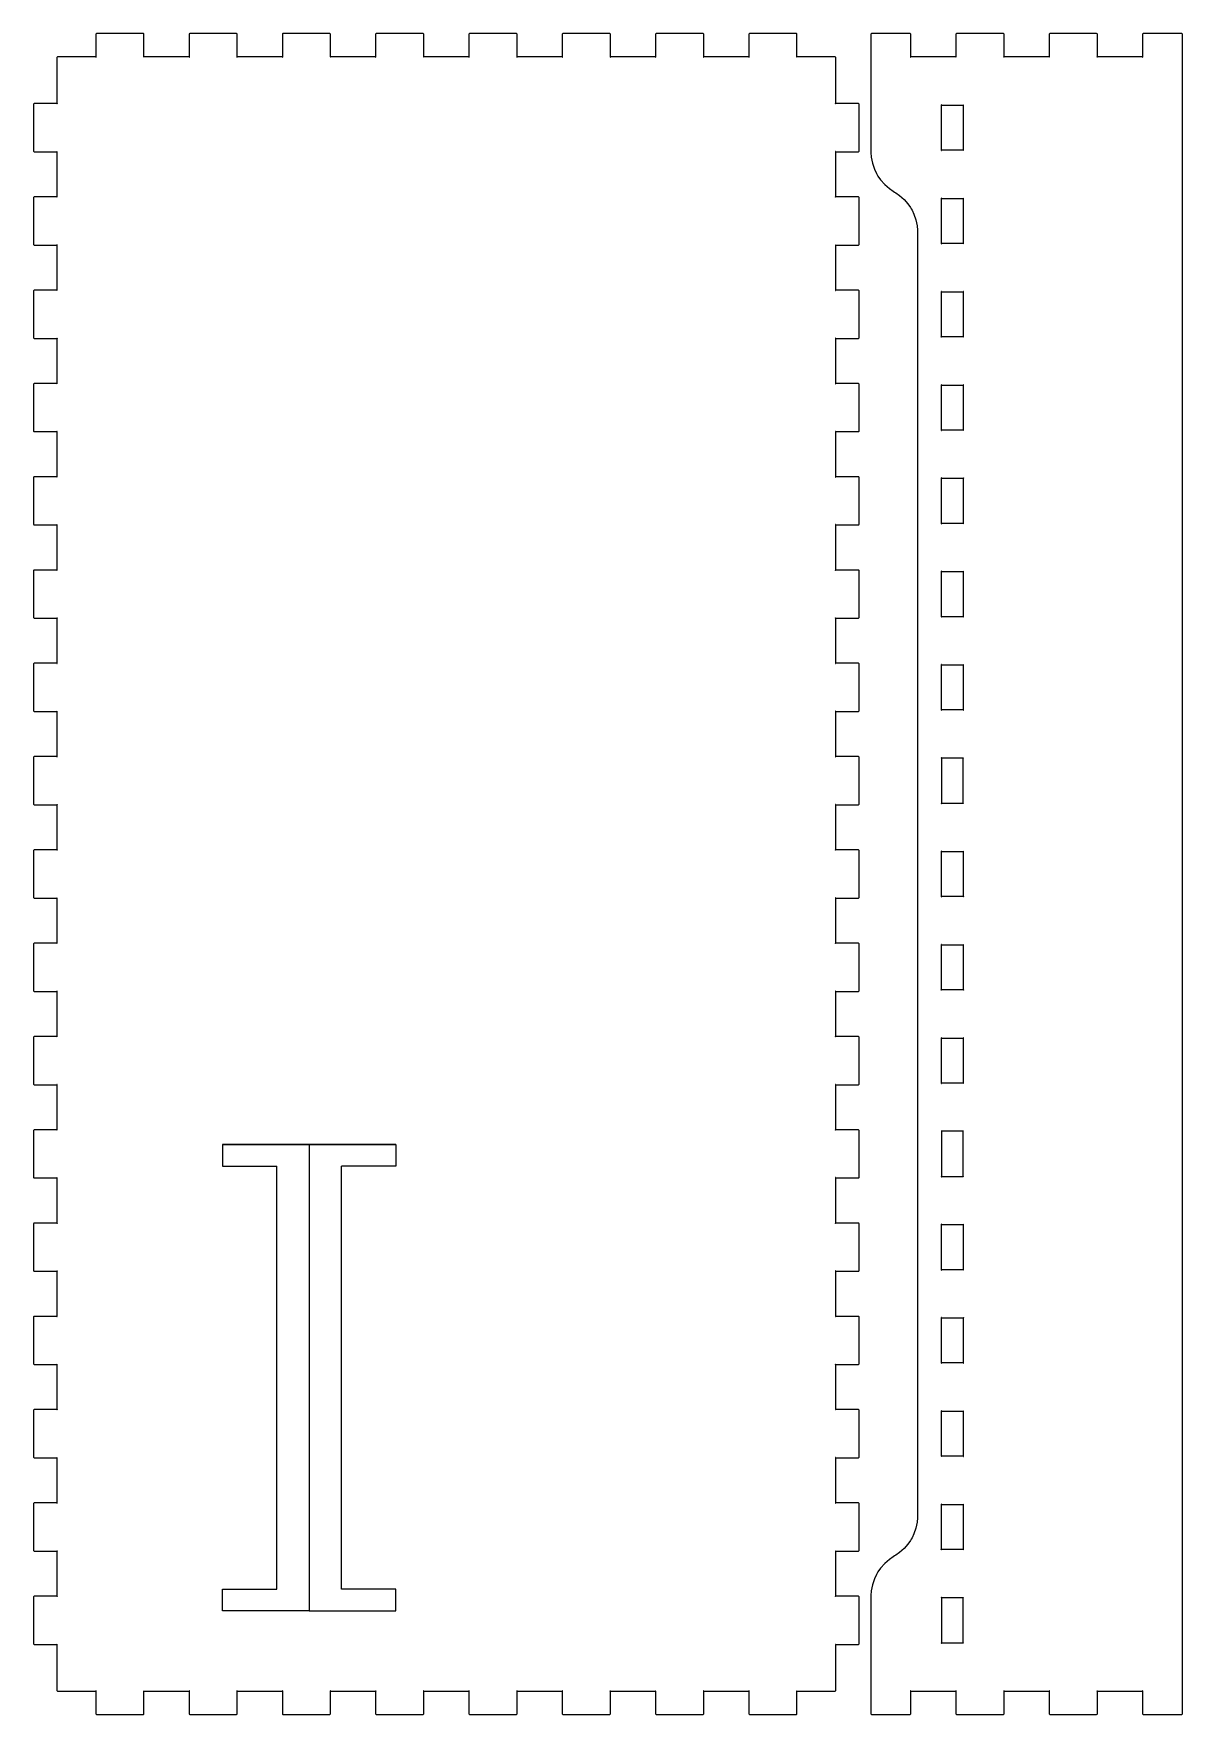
# Model space of a CAD drawing. Header units: millimetres. Extents: x 10 to 778, y 22 to 238.
# Drawn here: x 225.7 to 373.5, y 21.7 to 237.9 of the extents above; entities that cross this region are included whole.
import ezdxf

# ---------------------------------------------------------------- set-up
doc = ezdxf.new("R2010")
doc.units = ezdxf.units.MM
doc.layers.get('0').update_dxf_attribs({"linetype": 'CONTINUOUS'})

msp = doc.modelspace()

# ---------------------------------------------------------------- linework, layer by layer
for p, q in [((250, 95), (272.3, 95)), ((250, 95), (250, 92.2)), ((272.3, 95), (250, 95)), ((261.15, 95), (261.15, 35)), ((272.3, 95), (272.3, 92.2)), ((250, 92.2), (257, 92.2)), ((257, 37.8), (257, 92.2)), ((265.3, 37.8), (265.3, 92.2)), ((272.3, 92.2), (265.3, 92.2)), ((250, 35), (250, 37.8)), ((250, 37.8), (257, 37.8)), ((272.3, 37.8), (265.3, 37.8)), ((272.3, 35), (272.3, 37.8)), ((261.15, 35), (250, 35)), ((261.15, 35), (272.3, 35))]:
    msp.add_line(p, q)
for points in [[(228.7, 186.7), (228.7, 180.9), (225.8, 180.9), (225.78, 180.9), (225.73, 180.87), (225.7, 180.82), (225.7, 180.8), (225.7, 174.8), (225.7, 174.78), (225.73, 174.73), (225.78, 174.7), (225.8, 174.7), (228.7, 174.7), (228.7, 168.9), (225.8, 168.9), (225.78, 168.9), (225.73, 168.87), (225.7, 168.82), (225.7, 168.8), (225.7, 162.8), (225.7, 162.78), (225.73, 162.73), (225.78, 162.7), (225.8, 162.7), (228.7, 162.7), (228.7, 162.71), (228.71, 162.74), (228.74, 162.74), (228.74, 162.72), (228.71, 162.7), (228.7, 162.7), (228.7, 156.9), (225.8, 156.9), (225.78, 156.9), (225.73, 156.87), (225.7, 156.82), (225.7, 156.8), (225.7, 150.8), (225.7, 150.78), (225.73, 150.73), (225.78, 150.7), (225.8, 150.7), (228.7, 150.7), (228.7, 144.9), (225.8, 144.9), (225.78, 144.9), (225.73, 144.87), (225.7, 144.82), (225.7, 144.8), (225.7, 138.8), (225.7, 138.78), (225.73, 138.73), (225.78, 138.7), (225.8, 138.7), (228.7, 138.7), (228.7, 138.71), (228.71, 138.74), (228.74, 138.74), (228.74, 138.72), (228.71, 138.7), (228.7, 138.7), (228.7, 132.9), (228.71, 132.9), (228.74, 132.89), (228.74, 132.86), (228.71, 132.86), (228.7, 132.89), (228.7, 132.9), (225.8, 132.9), (225.78, 132.9), (225.73, 132.87), (225.7, 132.82), (225.7, 132.8), (225.7, 126.8), (225.7, 126.78), (225.73, 126.73), (225.78, 126.7), (225.8, 126.7), (228.7, 126.7), (228.7, 120.9), (225.8, 120.9), (225.78, 120.9), (225.73, 120.87), (225.7, 120.82), (225.7, 120.8), (225.7, 114.8), (225.7, 114.78), (225.73, 114.73), (225.78, 114.7), (225.8, 114.7), (228.7, 114.7), (228.7, 108.9), (225.8, 108.9), (225.78, 108.9), (225.73, 108.87), (225.7, 108.82), (225.7, 108.8), (225.7, 102.8), (225.7, 102.78), (225.73, 102.73), (225.78, 102.7), (225.8, 102.7), (228.7, 102.7), (228.7, 96.9), (228.7, 96.89), (228.71, 96.86), (228.74, 96.86), (228.74, 96.89), (228.71, 96.9), (228.7, 96.9), (225.8, 96.9), (225.78, 96.9), (225.73, 96.87), (225.7, 96.82), (225.7, 96.8), (225.7, 90.8), (225.7, 90.78), (225.73, 90.73), (225.78, 90.7), (225.8, 90.7), (228.7, 90.7), (228.7, 84.9), (228.71, 84.9), (228.74, 84.89), (228.74, 84.86), (228.71, 84.86), (228.7, 84.89), (228.7, 84.9), (225.8, 84.9), (225.78, 84.9), (225.73, 84.87), (225.7, 84.82), (225.7, 84.8), (225.7, 78.8), (225.7, 78.78), (225.73, 78.73), (225.78, 78.7), (225.8, 78.7), (228.7, 78.7), (228.7, 78.71), (228.71, 78.74), (228.74, 78.74), (228.74, 78.72), (228.71, 78.7), (228.7, 78.7), (228.7, 72.9), (228.71, 72.9), (228.74, 72.89), (228.74, 72.86), (228.71, 72.86), (228.7, 72.89), (228.7, 72.9), (225.8, 72.9), (225.78, 72.9), (225.73, 72.87), (225.7, 72.82), (225.7, 72.8), (225.7, 66.8), (225.7, 66.78), (225.73, 66.73), (225.78, 66.7), (225.8, 66.7), (228.7, 66.7), (228.7, 60.9), (228.71, 60.9), (228.74, 60.89), (228.74, 60.86), (228.71, 60.86), (228.7, 60.89), (228.7, 60.9), (225.8, 60.9), (225.78, 60.9), (225.73, 60.87), (225.7, 60.82), (225.7, 60.8), (225.7, 54.8), (225.7, 54.78), (225.73, 54.73), (225.78, 54.7), (225.8, 54.7), (228.7, 54.7), (228.71, 54.7), (228.74, 54.72), (228.74, 54.74), (228.71, 54.74), (228.7, 54.71), (228.7, 54.7), (228.7, 48.9), (228.7, 48.89), (228.71, 48.86), (228.74, 48.86), (228.74, 48.89), (228.71, 48.9), (228.7, 48.9), (225.8, 48.9), (225.78, 48.9), (225.73, 48.87), (225.7, 48.82), (225.7, 48.8), (225.7, 42.8), (225.7, 42.78), (225.73, 42.73), (225.78, 42.7), (225.8, 42.7), (228.7, 42.7), (228.7, 42.71), (228.71, 42.74), (228.74, 42.74), (228.74, 42.72), (228.71, 42.7), (228.7, 42.7), (228.7, 36.9), (228.71, 36.9), (228.74, 36.89), (228.74, 36.86), (228.71, 36.86), (228.7, 36.89), (228.7, 36.9), (225.8, 36.9), (225.78, 36.9), (225.73, 36.87), (225.7, 36.82), (225.7, 36.8), (225.7, 30.8), (225.7, 30.78), (225.73, 30.73), (225.78, 30.7), (225.8, 30.7), (228.7, 30.7), (228.7, 24.8), (228.7, 24.78), (228.73, 24.73), (228.78, 24.7), (228.8, 24.7), (233.7, 24.7), (233.7, 21.8), (233.7, 21.78), (233.73, 21.73), (233.78, 21.7), (233.8, 21.7), (239.8, 21.7), (239.82, 21.7), (239.87, 21.73), (239.9, 21.78), (239.9, 21.8), (239.9, 24.7), (239.9, 24.71), (239.89, 24.74), (239.86, 24.74), (239.86, 24.72), (239.89, 24.7), (239.9, 24.7), (245.7, 24.7), (245.7, 21.8), (245.7, 21.78), (245.73, 21.73), (245.78, 21.7), (245.8, 21.7), (251.8, 21.7), (251.82, 21.7), (251.87, 21.73), (251.9, 21.78), (251.9, 21.8), (251.9, 24.7), (251.9, 24.71), (251.89, 24.74), (251.86, 24.74), (251.86, 24.72), (251.89, 24.7), (251.9, 24.7), (257.7, 24.7), (257.7, 21.8), (257.7, 21.78), (257.73, 21.73), (257.78, 21.7), (257.8, 21.7), (263.8, 21.7), (263.82, 21.7), (263.87, 21.73), (263.9, 21.78), (263.9, 21.8), (263.9, 24.7), (263.9, 24.71), (263.88, 24.74), (263.86, 24.74), (263.86, 24.72), (263.89, 24.7), (263.9, 24.7), (269.7, 24.7), (269.7, 24.71), (269.71, 24.74), (269.74, 24.74), (269.74, 24.72), (269.71, 24.7), (269.7, 24.7), (269.7, 21.8), (269.7, 21.78), (269.73, 21.73), (269.78, 21.7), (269.8, 21.7), (275.8, 21.7), (275.82, 21.7), (275.87, 21.73), (275.9, 21.78), (275.9, 21.8), (275.9, 24.7), (281.7, 24.7), (281.71, 24.7), (281.74, 24.72), (281.74, 24.74), (281.71, 24.74), (281.7, 24.71), (281.7, 24.7), (281.7, 21.8), (281.7, 21.78), (281.73, 21.73), (281.78, 21.7), (281.8, 21.7), (287.8, 21.7), (287.82, 21.7), (287.87, 21.73), (287.9, 21.78), (287.9, 21.8), (287.9, 24.7), (293.7, 24.7), (293.71, 24.7), (293.74, 24.72), (293.74, 24.74), (293.71, 24.74), (293.7, 24.71), (293.7, 24.7), (293.7, 21.8), (293.7, 21.78), (293.73, 21.73), (293.78, 21.7), (293.8, 21.7), (299.8, 21.7), (299.82, 21.7), (299.87, 21.73), (299.9, 21.78), (299.9, 21.8), (299.9, 24.7), (299.89, 24.7), (299.86, 24.72), (299.86, 24.74), (299.88, 24.74), (299.9, 24.71), (299.9, 24.7), (305.7, 24.7), (305.7, 24.71), (305.71, 24.74), (305.74, 24.74), (305.74, 24.72), (305.71, 24.7), (305.7, 24.7), (305.7, 21.8), (305.7, 21.78), (305.73, 21.73), (305.78, 21.7), (305.8, 21.7), (311.8, 21.7), (311.82, 21.7), (311.87, 21.73), (311.9, 21.78), (311.9, 21.8), (311.9, 24.7), (311.9, 24.71), (311.88, 24.74), (311.86, 24.74), (311.86, 24.72), (311.89, 24.7), (311.9, 24.7), (317.7, 24.7), (317.71, 24.7), (317.74, 24.72), (317.74, 24.74), (317.71, 24.74), (317.7, 24.71), (317.7, 24.7), (317.7, 21.8), (317.7, 21.78), (317.73, 21.73), (317.78, 21.7), (317.8, 21.7), (323.8, 21.7), (323.82, 21.7), (323.87, 21.73), (323.9, 21.78), (323.9, 21.8), (323.9, 24.7), (323.89, 24.7), (323.86, 24.72), (323.86, 24.74), (323.88, 24.74), (323.9, 24.71), (323.9, 24.7), (328.8, 24.7), (328.82, 24.7), (328.87, 24.73), (328.9, 24.78), (328.9, 24.8), (328.9, 30.7), (328.89, 30.7), (328.86, 30.72), (328.86, 30.74), (328.88, 30.74), (328.9, 30.71), (328.9, 30.7), (331.8, 30.7), (331.82, 30.7), (331.87, 30.73), (331.9, 30.78), (331.9, 30.8), (331.9, 36.8), (331.9, 36.82), (331.87, 36.87), (331.82, 36.9), (331.8, 36.9), (328.9, 36.9), (328.9, 36.89), (328.88, 36.86), (328.86, 36.86), (328.86, 36.89), (328.89, 36.9), (328.9, 36.9), (328.9, 42.7), (328.89, 42.7), (328.86, 42.72), (328.86, 42.74), (328.88, 42.74), (328.9, 42.71), (328.9, 42.7), (331.8, 42.7), (331.82, 42.7), (331.87, 42.73), (331.9, 42.78), (331.9, 42.8), (331.9, 48.8), (331.9, 48.82), (331.87, 48.87), (331.82, 48.9), (331.8, 48.9), (328.9, 48.9), (328.89, 48.9), (328.86, 48.89), (328.86, 48.86), (328.88, 48.86), (328.9, 48.89), (328.9, 48.9), (328.9, 54.7), (331.8, 54.7), (331.82, 54.7), (331.87, 54.73), (331.9, 54.78), (331.9, 54.8), (331.9, 60.8), (331.9, 60.82), (331.87, 60.87), (331.82, 60.9), (331.8, 60.9), (328.9, 60.9), (328.9, 60.89), (328.88, 60.86), (328.86, 60.86), (328.86, 60.89), (328.89, 60.9), (328.9, 60.9), (328.9, 66.7), (328.89, 66.7), (328.86, 66.71), (328.86, 66.74), (328.88, 66.74), (328.9, 66.71), (328.9, 66.7), (331.8, 66.7), (331.82, 66.7), (331.87, 66.73), (331.9, 66.78), (331.9, 66.8), (331.9, 72.8), (331.9, 72.82), (331.87, 72.87), (331.82, 72.9), (331.8, 72.9), (328.9, 72.9), (328.9, 78.7), (328.9, 78.71), (328.88, 78.74), (328.86, 78.74), (328.86, 78.72), (328.89, 78.7), (328.9, 78.7), (331.8, 78.7), (331.82, 78.7), (331.87, 78.73), (331.9, 78.78), (331.9, 78.8), (331.9, 84.8), (331.9, 84.82), (331.87, 84.87), (331.82, 84.9), (331.8, 84.9), (328.9, 84.9), (328.9, 84.89), (328.88, 84.86), (328.86, 84.86), (328.86, 84.89), (328.89, 84.9), (328.9, 84.9), (328.9, 90.7), (328.9, 90.71), (328.88, 90.74), (328.86, 90.74), (328.86, 90.72), (328.89, 90.7), (328.9, 90.7), (331.8, 90.7), (331.82, 90.7), (331.87, 90.73), (331.9, 90.78), (331.9, 90.8), (331.9, 96.8), (331.9, 96.82), (331.87, 96.87), (331.82, 96.9), (331.8, 96.9), (328.9, 96.9), (328.9, 96.89), (328.88, 96.86), (328.86, 96.86), (328.86, 96.89), (328.89, 96.9), (328.9, 96.9), (328.9, 102.7), (328.9, 102.71), (328.88, 102.74), (328.86, 102.74), (328.86, 102.72), (328.89, 102.7), (328.9, 102.7), (331.8, 102.7), (331.82, 102.7), (331.87, 102.73), (331.9, 102.78), (331.9, 102.8), (331.9, 108.8), (331.9, 108.82), (331.87, 108.87), (331.82, 108.9), (331.8, 108.9), (328.9, 108.9), (328.9, 108.89), (328.88, 108.86), (328.86, 108.86), (328.86, 108.89), (328.89, 108.9), (328.9, 108.9), (328.9, 114.7), (328.9, 114.71), (328.88, 114.74), (328.86, 114.74), (328.86, 114.72), (328.89, 114.7), (328.9, 114.7), (331.8, 114.7), (331.82, 114.7), (331.87, 114.73), (331.9, 114.78), (331.9, 114.8), (331.9, 120.8), (331.9, 120.82), (331.87, 120.87), (331.82, 120.9), (331.8, 120.9), (328.9, 120.9), (328.9, 120.89), (328.88, 120.86), (328.86, 120.86), (328.86, 120.89), (328.89, 120.9), (328.9, 120.9), (328.9, 126.7), (331.8, 126.7), (331.82, 126.7), (331.87, 126.73), (331.9, 126.78), (331.9, 126.8), (331.9, 132.8), (331.9, 132.82), (331.87, 132.87), (331.82, 132.9), (331.8, 132.9), (328.9, 132.9), (328.9, 132.89), (328.88, 132.86), (328.86, 132.86), (328.86, 132.89), (328.89, 132.9), (328.9, 132.9), (328.9, 138.7), (331.8, 138.7), (331.82, 138.7), (331.87, 138.73), (331.9, 138.78), (331.9, 138.8), (331.9, 144.8), (331.9, 144.82), (331.87, 144.87), (331.82, 144.9), (331.8, 144.9), (328.9, 144.9), (328.89, 144.9), (328.86, 144.88), (328.86, 144.86), (328.88, 144.86), (328.9, 144.89), (328.9, 144.9), (328.9, 150.7), (331.8, 150.7), (331.82, 150.7), (331.87, 150.73), (331.9, 150.78), (331.9, 150.8), (331.9, 156.8), (331.9, 156.82), (331.87, 156.87), (331.82, 156.9), (331.8, 156.9), (328.9, 156.9), (328.89, 156.9), (328.86, 156.89), (328.86, 156.86), (328.88, 156.86), (328.9, 156.89), (328.9, 156.9), (328.9, 162.7), (328.89, 162.7), (328.86, 162.72), (328.86, 162.74), (328.88, 162.74), (328.9, 162.71), (328.9, 162.7), (331.8, 162.7), (331.82, 162.7), (331.87, 162.73), (331.9, 162.78), (331.9, 162.8), (331.9, 168.8), (331.9, 168.82), (331.87, 168.87), (331.82, 168.9), (331.8, 168.9), (328.9, 168.9), (328.9, 168.89), (328.88, 168.86), (328.86, 168.86), (328.86, 168.89), (328.89, 168.9), (328.9, 168.9), (328.9, 174.7), (331.8, 174.7), (331.82, 174.7), (331.87, 174.73), (331.9, 174.78), (331.9, 174.8), (331.9, 180.8), (331.9, 180.82), (331.87, 180.87), (331.82, 180.9), (331.8, 180.9), (328.9, 180.9), (328.9, 186.7), (331.8, 186.7), (331.82, 186.7), (331.87, 186.73), (331.9, 186.78), (331.9, 186.8), (331.9, 192.8), (331.9, 192.82), (331.87, 192.87), (331.82, 192.9), (331.8, 192.9), (328.9, 192.9), (328.89, 192.9), (328.86, 192.89), (328.86, 192.86), (328.88, 192.86), (328.9, 192.89), (328.9, 192.9), (328.9, 198.7), (331.8, 198.7), (331.82, 198.7), (331.87, 198.73), (331.9, 198.78), (331.9, 198.8), (331.9, 204.8), (331.9, 204.82), (331.87, 204.87), (331.82, 204.9), (331.8, 204.9), (328.9, 204.9), (328.9, 210.7), (328.89, 210.7), (328.86, 210.72), (328.86, 210.74), (328.88, 210.74), (328.9, 210.71), (328.9, 210.7), (331.8, 210.7), (331.82, 210.7), (331.87, 210.73), (331.9, 210.78), (331.9, 210.8), (331.9, 216.8), (331.9, 216.82), (331.87, 216.87), (331.82, 216.9), (331.8, 216.9), (328.9, 216.9), (328.9, 216.89), (328.88, 216.86), (328.86, 216.86), (328.86, 216.89), (328.89, 216.9), (328.9, 216.9), (328.9, 222.7), (328.9, 222.71), (328.88, 222.74), (328.86, 222.74), (328.86, 222.72), (328.89, 222.7), (328.9, 222.7), (331.8, 222.7), (331.82, 222.7), (331.87, 222.73), (331.9, 222.78), (331.9, 222.8), (331.9, 228.8), (331.9, 228.82), (331.87, 228.87), (331.82, 228.9), (331.8, 228.9), (328.9, 228.9), (328.9, 228.89), (328.88, 228.86), (328.86, 228.86), (328.86, 228.89), (328.89, 228.9), (328.9, 228.9), (328.9, 234.8), (328.9, 234.82), (328.87, 234.87), (328.82, 234.9), (328.8, 234.9), (323.9, 234.9), (323.9, 234.89), (323.88, 234.86), (323.86, 234.86), (323.86, 234.89), (323.89, 234.9), (323.9, 234.9), (323.9, 237.8), (323.9, 237.82), (323.87, 237.87), (323.82, 237.9), (323.8, 237.9), (317.8, 237.9), (317.78, 237.9), (317.73, 237.87), (317.7, 237.82), (317.7, 237.8), (317.7, 234.9), (317.7, 234.89), (317.71, 234.86), (317.74, 234.86), (317.74, 234.89), (317.71, 234.9), (317.7, 234.9), (311.9, 234.9), (311.89, 234.9), (311.86, 234.89), (311.86, 234.86), (311.88, 234.86), (311.9, 234.89), (311.9, 234.9), (311.9, 237.8), (311.9, 237.82), (311.87, 237.87), (311.82, 237.9), (311.8, 237.9), (305.8, 237.9), (305.78, 237.9), (305.73, 237.87), (305.7, 237.82), (305.7, 237.8), (305.7, 234.9), (305.7, 234.89), (305.71, 234.86), (305.74, 234.86), (305.74, 234.89), (305.71, 234.9), (305.7, 234.9), (299.9, 234.9), (299.89, 234.9), (299.86, 234.89), (299.86, 234.86), (299.88, 234.86), (299.9, 234.89), (299.9, 234.9), (299.9, 237.8), (299.9, 237.82), (299.87, 237.87), (299.82, 237.9), (299.8, 237.9), (293.8, 237.9), (293.78, 237.9), (293.73, 237.87), (293.7, 237.82), (293.7, 237.8), (293.7, 234.9), (293.7, 234.89), (293.71, 234.86), (293.74, 234.86), (293.74, 234.89), (293.71, 234.9), (293.7, 234.9), (287.9, 234.9), (287.9, 237.8), (287.9, 237.82), (287.87, 237.87), (287.82, 237.9), (287.8, 237.9), (281.8, 237.9), (281.78, 237.9), (281.73, 237.87), (281.7, 237.82), (281.7, 237.8), (281.7, 234.9), (275.9, 234.9), (275.9, 234.89), (275.88, 234.86), (275.86, 234.86), (275.86, 234.89), (275.89, 234.9), (275.9, 234.9), (275.9, 237.8), (275.9, 237.82), (275.87, 237.87), (275.82, 237.9), (275.8, 237.9), (269.8, 237.9), (269.78, 237.9), (269.73, 237.87), (269.7, 237.82), (269.7, 237.8), (269.7, 234.9), (263.9, 234.9), (263.9, 234.89), (263.88, 234.86), (263.86, 234.86), (263.86, 234.89), (263.89, 234.9), (263.9, 234.9), (263.9, 237.8), (263.9, 237.82), (263.87, 237.87), (263.82, 237.9), (263.8, 237.9), (257.8, 237.9), (257.78, 237.9), (257.73, 237.87), (257.7, 237.82), (257.7, 237.8), (257.7, 234.9), (251.9, 234.9), (251.89, 234.9), (251.86, 234.89), (251.86, 234.86), (251.89, 234.86), (251.9, 234.89), (251.9, 234.9), (251.9, 237.8), (251.9, 237.82), (251.87, 237.87), (251.82, 237.9), (251.8, 237.9), (245.8, 237.9), (245.78, 237.9), (245.73, 237.87), (245.7, 237.82), (245.7, 237.8), (245.7, 234.9), (239.9, 234.9), (239.9, 234.89), (239.89, 234.86), (239.86, 234.86), (239.86, 234.89), (239.89, 234.9), (239.9, 234.9), (239.9, 237.8), (239.9, 237.82), (239.87, 237.87), (239.82, 237.9), (239.8, 237.9), (233.8, 237.9), (233.78, 237.9), (233.73, 237.87), (233.7, 237.82), (233.7, 237.8), (233.7, 234.9), (233.7, 234.89), (233.71, 234.86), (233.74, 234.86), (233.74, 234.89), (233.71, 234.9), (233.7, 234.9), (228.8, 234.9), (228.78, 234.9), (228.73, 234.87), (228.7, 234.82), (228.7, 234.8), (228.7, 228.9), (228.71, 228.9), (228.74, 228.89), (228.74, 228.86), (228.71, 228.86), (228.7, 228.89), (228.7, 228.9), (225.8, 228.9), (225.78, 228.9), (225.73, 228.87), (225.7, 228.82), (225.7, 228.8), (225.7, 222.8), (225.7, 222.78), (225.73, 222.73), (225.78, 222.7), (225.8, 222.7), (228.7, 222.7), (228.71, 222.7), (228.74, 222.72), (228.74, 222.74), (228.71, 222.74), (228.7, 222.71), (228.7, 222.7), (228.7, 216.9), (225.8, 216.9), (225.78, 216.9), (225.73, 216.87), (225.7, 216.82), (225.7, 216.8), (225.7, 210.8), (225.7, 210.78), (225.73, 210.73), (225.78, 210.7), (225.8, 210.7), (228.7, 210.7), (228.7, 204.9), (228.7, 204.89), (228.71, 204.86), (228.74, 204.86), (228.74, 204.89), (228.71, 204.9), (228.7, 204.9), (225.8, 204.9), (225.78, 204.9), (225.73, 204.87), (225.7, 204.82), (225.7, 204.8), (225.7, 198.8), (225.7, 198.78), (225.73, 198.73), (225.78, 198.7), (225.8, 198.7), (228.7, 198.7), (228.7, 198.71), (228.71, 198.74), (228.74, 198.74), (228.74, 198.71), (228.71, 198.7), (228.7, 198.7), (228.7, 192.9), (225.8, 192.9), (225.78, 192.9), (225.73, 192.87), (225.7, 192.82), (225.7, 192.8), (225.7, 186.8), (225.7, 186.78), (225.73, 186.73), (225.78, 186.7), (225.8, 186.7)], [(344.34, 24.7), (344.34, 21.8), (344.34, 21.78), (344.37, 21.73), (344.42, 21.7), (344.44, 21.7), (350.44, 21.7), (350.46, 21.7), (350.51, 21.73), (350.54, 21.78), (350.54, 21.8), (350.54, 24.7), (356.34, 24.7), (356.35, 24.7), (356.38, 24.72), (356.38, 24.74), (356.36, 24.74), (356.34, 24.71), (356.34, 24.7), (356.34, 21.8), (356.34, 21.78), (356.37, 21.73), (356.42, 21.7), (356.44, 21.7), (362.44, 21.7), (362.45, 21.7), (362.51, 21.73), (362.54, 21.78), (362.54, 21.8), (362.54, 24.7), (362.53, 24.7), (362.5, 24.72), (362.5, 24.74), (362.52, 24.74), (362.54, 24.71), (362.54, 24.7), (368.34, 24.7), (368.34, 21.8), (368.34, 21.78), (368.37, 21.73), (368.42, 21.7), (368.44, 21.7), (373.38, 21.7), (373.39, 21.7), (373.45, 21.73), (373.48, 21.78), (373.48, 21.8), (373.48, 24.8), (373.48, 234.8), (373.48, 237.8), (373.48, 237.82), (373.45, 237.87), (373.39, 237.9), (373.38, 237.9), (368.44, 237.9), (368.42, 237.9), (368.37, 237.87), (368.34, 237.82), (368.34, 237.8), (368.34, 234.9), (362.54, 234.9), (362.54, 234.89), (362.52, 234.86), (362.5, 234.86), (362.5, 234.89), (362.53, 234.9), (362.54, 234.9), (362.54, 237.8), (362.54, 237.82), (362.51, 237.87), (362.45, 237.9), (362.44, 237.9), (356.44, 237.9), (356.42, 237.9), (356.37, 237.87), (356.34, 237.82), (356.34, 237.8), (356.34, 234.9), (356.35, 234.9), (356.38, 234.89), (356.38, 234.86), (356.36, 234.86), (356.34, 234.89), (356.34, 234.9), (350.54, 234.9), (350.54, 234.89), (350.53, 234.86), (350.5, 234.86), (350.5, 234.89), (350.53, 234.9), (350.54, 234.9), (350.54, 237.8), (350.54, 237.82), (350.51, 237.87), (350.46, 237.9), (350.44, 237.9), (344.44, 237.9), (344.42, 237.9), (344.37, 237.87), (344.34, 237.82), (344.34, 237.8), (344.34, 234.9), (344.35, 234.9), (344.38, 234.89), (344.38, 234.86), (344.35, 234.86), (344.34, 234.89), (344.34, 234.9), (338.54, 234.9), (338.54, 237.8), (338.54, 237.82), (338.51, 237.87), (338.46, 237.9), (338.44, 237.9), (333.5, 237.9), (333.48, 237.9), (333.43, 237.87), (333.4, 237.82), (333.4, 237.8), (333.4, 234.8), (333.4, 222.8), (333.4, 222.6), (333.45, 222), (333.61, 221.22), (333.86, 220.47), (334.12, 219.92), (334.22, 219.75), (334.32, 219.58), (334.66, 219.09), (335.19, 218.49), (335.79, 217.96), (336.28, 217.62), (336.45, 217.52), (336.62, 217.42), (337.09, 217.09), (337.67, 216.58), (338.18, 216), (338.51, 215.53), (338.61, 215.36), (338.7, 215.19), (338.95, 214.66), (339.2, 213.94), (339.35, 213.18), (339.4, 212.6), (339.4, 212.41), (339.4, 47.19), (339.4, 47), (339.35, 46.42), (339.2, 45.67), (338.95, 44.94), (338.7, 44.41), (338.61, 44.24), (338.51, 44.08), (338.18, 43.6), (337.67, 43.02), (337.09, 42.51), (336.62, 42.18), (336.45, 42.08), (336.28, 41.98), (335.79, 41.64), (335.19, 41.11), (334.66, 40.52), (334.32, 40.02), (334.22, 39.85), (334.12, 39.68), (333.86, 39.13), (333.61, 38.38), (333.45, 37.6), (333.4, 37), (333.4, 36.8), (333.4, 24.8), (333.4, 21.8), (333.4, 21.78), (333.43, 21.73), (333.48, 21.7), (333.5, 21.7), (338.44, 21.7), (338.46, 21.7), (338.51, 21.73), (338.54, 21.78), (338.54, 21.8), (338.54, 24.7)], [(245.71, 234.9), (245.7, 234.9), (245.7, 234.89), (245.71, 234.86), (245.74, 234.86), (245.74, 234.89)], [(257.71, 234.9), (257.7, 234.9), (257.7, 234.89), (257.71, 234.86), (257.74, 234.86), (257.74, 234.89)], [(269.71, 234.9), (269.7, 234.9), (269.7, 234.89), (269.71, 234.86), (269.74, 234.86), (269.74, 234.89)], [(281.74, 234.86), (281.74, 234.89), (281.71, 234.9), (281.7, 234.9), (281.7, 234.89), (281.71, 234.86)], [(287.89, 234.9), (287.86, 234.89), (287.86, 234.86), (287.88, 234.86), (287.9, 234.89), (287.9, 234.9)], [(338.5, 234.89), (338.5, 234.86), (338.52, 234.86), (338.54, 234.89), (338.54, 234.9), (338.53, 234.9)], [(368.34, 234.89), (368.35, 234.86), (368.38, 234.86), (368.38, 234.89), (368.35, 234.9), (368.34, 234.9)], [(342.5, 228.7), (342.5, 228.71), (342.49, 228.74), (342.46, 228.74), (342.46, 228.71), (342.49, 228.7)], [(342.5, 225.8), (342.5, 228.7), (345.3, 228.7), (345.31, 228.7), (345.34, 228.71), (345.34, 228.74), (345.31, 228.74), (345.3, 228.71), (345.3, 228.7), (345.3, 222.9), (345.3, 222.89), (345.31, 222.86), (345.34, 222.86), (345.34, 222.89), (345.31, 222.9), (345.3, 222.9), (342.5, 222.9)], [(342.46, 222.86), (342.49, 222.86), (342.5, 222.89), (342.5, 222.9), (342.49, 222.9), (342.46, 222.89)], [(228.7, 216.89), (228.71, 216.86), (228.74, 216.86), (228.74, 216.89), (228.71, 216.9), (228.7, 216.9)], [(342.5, 216.71), (342.49, 216.74), (342.46, 216.74), (342.46, 216.72), (342.49, 216.7), (342.5, 216.7)], [(342.49, 210.86), (342.5, 210.89), (342.5, 210.9), (342.5, 213.8), (342.5, 216.7), (345.3, 216.7), (345.3, 210.9), (345.3, 210.89), (345.31, 210.86), (345.34, 210.86), (345.34, 210.89), (345.31, 210.9), (345.3, 210.9), (342.5, 210.9), (342.49, 210.9), (342.46, 210.89), (342.46, 210.86)], [(345.34, 216.72), (345.34, 216.74), (345.31, 216.74), (345.3, 216.71), (345.3, 216.7), (345.31, 216.7)], [(228.74, 210.74), (228.71, 210.74), (228.7, 210.71), (228.7, 210.7), (228.71, 210.7), (228.74, 210.72)], [(328.9, 204.9), (328.89, 204.9), (328.86, 204.89), (328.86, 204.86), (328.88, 204.86), (328.9, 204.89)], [(342.5, 204.71), (342.49, 204.74), (342.46, 204.74), (342.46, 204.72), (342.49, 204.7), (342.5, 204.7), (345.3, 204.7), (345.31, 204.7), (345.34, 204.72), (345.34, 204.74), (345.31, 204.74), (345.3, 204.71), (345.3, 204.7), (345.3, 198.9), (342.5, 198.9), (342.5, 198.89), (342.49, 198.86), (342.46, 198.86), (342.46, 198.89), (342.49, 198.9), (342.5, 198.9), (342.5, 201.8), (342.5, 204.7)], [(328.88, 198.74), (328.86, 198.74), (328.86, 198.71), (328.89, 198.7), (328.9, 198.7), (328.9, 198.71)], [(345.31, 198.9), (345.3, 198.9), (345.3, 198.89), (345.31, 198.86), (345.34, 198.86), (345.34, 198.89)], [(228.71, 192.86), (228.74, 192.86), (228.74, 192.89), (228.71, 192.9), (228.7, 192.9), (228.7, 192.89)], [(342.46, 192.74), (342.46, 192.71), (342.49, 192.7), (342.5, 192.7), (342.5, 192.71), (342.49, 192.74)], [(345.3, 186.9), (342.5, 186.9), (342.5, 189.8), (342.5, 192.7), (345.3, 192.7)], [(345.3, 192.71), (345.3, 192.7), (345.31, 192.7), (345.34, 192.71), (345.34, 192.74), (345.31, 192.74)], [(228.7, 186.71), (228.7, 186.7), (228.71, 186.7), (228.74, 186.72), (228.74, 186.74), (228.71, 186.74)], [(328.88, 186.74), (328.86, 186.74), (328.86, 186.72), (328.89, 186.7), (328.9, 186.7), (328.9, 186.71)], [(342.46, 186.86), (342.49, 186.86), (342.5, 186.89), (342.5, 186.9), (342.49, 186.9), (342.46, 186.89)], [(345.34, 186.89), (345.31, 186.9), (345.3, 186.9), (345.3, 186.89), (345.31, 186.86), (345.34, 186.86)], [(228.7, 180.89), (228.71, 180.86), (228.74, 180.86), (228.74, 180.88), (228.71, 180.9), (228.7, 180.9)], [(328.86, 180.88), (328.86, 180.86), (328.88, 180.86), (328.9, 180.89), (328.9, 180.9), (328.89, 180.9)], [(342.5, 180.7), (342.5, 180.71), (342.49, 180.74), (342.46, 180.74), (342.46, 180.72), (342.49, 180.7)], [(342.5, 177.8), (342.5, 180.7), (345.3, 180.7), (345.3, 180.71), (345.31, 180.74), (345.34, 180.74), (345.34, 180.72), (345.31, 180.7), (345.3, 180.7), (345.3, 174.9), (345.3, 174.89), (345.31, 174.86), (345.34, 174.86), (345.34, 174.89), (345.31, 174.9), (345.3, 174.9), (342.5, 174.9)], [(228.71, 174.74), (228.7, 174.71), (228.7, 174.7), (228.71, 174.7), (228.74, 174.72), (228.74, 174.74)], [(328.86, 174.74), (328.86, 174.72), (328.89, 174.7), (328.9, 174.7), (328.9, 174.71), (328.88, 174.74)], [(342.49, 174.86), (342.5, 174.89), (342.5, 174.9), (342.49, 174.9), (342.46, 174.89), (342.46, 174.86)], [(228.7, 168.9), (228.7, 168.89), (228.71, 168.86), (228.74, 168.86), (228.74, 168.89), (228.71, 168.9)], [(345.3, 168.7), (345.3, 162.9), (342.5, 162.9), (342.5, 162.89), (342.49, 162.86), (342.46, 162.86), (342.46, 162.89), (342.49, 162.9), (342.5, 162.9), (342.5, 165.8), (342.5, 168.7), (342.5, 168.71), (342.49, 168.74), (342.46, 168.74), (342.46, 168.72), (342.49, 168.7), (342.5, 168.7)], [(345.31, 168.7), (345.34, 168.72), (345.34, 168.74), (345.31, 168.74), (345.3, 168.71), (345.3, 168.7)], [(345.31, 162.9), (345.3, 162.9), (345.3, 162.89), (345.31, 162.86), (345.34, 162.86), (345.34, 162.89)], [(228.74, 156.86), (228.74, 156.89), (228.71, 156.9), (228.7, 156.9), (228.7, 156.89), (228.71, 156.86)], [(342.5, 150.9), (342.5, 153.8), (342.5, 156.7), (342.5, 156.71), (342.49, 156.74), (342.46, 156.74), (342.46, 156.71), (342.49, 156.7), (342.5, 156.7), (345.3, 156.7), (345.3, 150.9), (342.5, 150.9), (342.49, 150.9), (342.46, 150.89), (342.46, 150.86), (342.49, 150.86), (342.5, 150.89)], [(345.34, 156.74), (345.31, 156.74), (345.3, 156.71), (345.3, 156.7), (345.31, 156.7), (345.34, 156.71)], [(228.7, 150.7), (228.71, 150.7), (228.74, 150.72), (228.74, 150.74), (228.71, 150.74), (228.7, 150.71)], [(328.89, 150.7), (328.9, 150.7), (328.9, 150.71), (328.88, 150.74), (328.86, 150.74), (328.86, 150.72)], [(345.31, 150.9), (345.3, 150.9), (345.3, 150.89), (345.31, 150.86), (345.34, 150.86), (345.34, 150.89)], [(228.71, 144.86), (228.74, 144.86), (228.74, 144.88), (228.71, 144.9), (228.7, 144.9), (228.7, 144.89)], [(345.3, 144.71), (345.3, 144.7), (342.5, 144.7), (342.5, 144.71), (342.49, 144.74), (342.46, 144.74), (342.46, 144.72), (342.49, 144.7), (342.5, 144.7), (342.5, 141.8), (342.5, 138.9), (345.3, 138.9), (345.3, 138.89), (345.31, 138.86), (345.34, 138.86), (345.34, 138.88), (345.31, 138.9), (345.3, 138.9), (345.3, 144.7), (345.31, 144.7), (345.34, 144.72), (345.34, 144.74), (345.31, 144.74)], [(328.9, 138.71), (328.88, 138.74), (328.86, 138.74), (328.86, 138.72), (328.89, 138.7), (328.9, 138.7)], [(342.46, 138.88), (342.46, 138.86), (342.49, 138.86), (342.5, 138.89), (342.5, 138.9), (342.49, 138.9)], [(342.46, 132.72), (342.49, 132.7), (342.5, 132.7), (342.5, 132.71), (342.49, 132.74), (342.46, 132.74)], [(342.5, 129.8), (342.5, 132.7), (345.3, 132.7), (345.3, 126.9), (345.31, 126.9), (345.34, 126.89), (345.34, 126.86), (345.31, 126.86), (345.3, 126.89), (345.3, 126.9), (342.5, 126.9)], [(345.3, 132.7), (345.31, 132.7), (345.34, 132.72), (345.34, 132.74), (345.31, 132.74), (345.3, 132.71)], [(228.74, 126.72), (228.74, 126.74), (228.71, 126.74), (228.7, 126.71), (228.7, 126.7), (228.71, 126.7)], [(328.88, 126.74), (328.86, 126.74), (328.86, 126.72), (328.89, 126.7), (328.9, 126.7), (328.9, 126.71)], [(342.46, 126.89), (342.46, 126.86), (342.49, 126.86), (342.5, 126.89), (342.5, 126.9), (342.49, 126.9)], [(228.7, 120.9), (228.7, 120.89), (228.71, 120.86), (228.74, 120.86), (228.74, 120.89), (228.71, 120.9)], [(342.49, 120.7), (342.5, 120.7), (342.5, 120.71), (342.49, 120.74), (342.46, 120.74), (342.46, 120.72)], [(342.5, 120.7), (345.3, 120.7), (345.31, 120.7), (345.34, 120.72), (345.34, 120.74), (345.31, 120.74), (345.3, 120.71), (345.3, 120.7), (345.3, 114.9), (345.31, 114.9), (345.34, 114.89), (345.34, 114.86), (345.31, 114.86), (345.3, 114.89), (345.3, 114.9), (342.5, 114.9), (342.5, 114.89), (342.49, 114.86), (342.46, 114.86), (342.46, 114.89), (342.49, 114.9), (342.5, 114.9), (342.5, 117.8)], [(228.7, 114.7), (228.71, 114.7), (228.74, 114.72), (228.74, 114.74), (228.71, 114.74), (228.7, 114.71)], [(228.74, 108.89), (228.71, 108.9), (228.7, 108.9), (228.7, 108.89), (228.71, 108.86), (228.74, 108.86)], [(342.5, 108.7), (342.5, 108.71), (342.49, 108.74), (342.46, 108.74), (342.46, 108.72), (342.49, 108.7)], [(342.5, 108.7), (345.3, 108.7), (345.3, 102.9), (342.5, 102.9), (342.5, 105.8)], [(345.3, 108.7), (345.31, 108.7), (345.34, 108.72), (345.34, 108.74), (345.31, 108.74), (345.3, 108.71)], [(228.74, 102.74), (228.71, 102.74), (228.7, 102.71), (228.7, 102.7), (228.71, 102.7), (228.74, 102.72)], [(342.5, 102.89), (342.5, 102.9), (342.49, 102.9), (342.46, 102.89), (342.46, 102.86), (342.49, 102.86)], [(345.3, 102.89), (345.31, 102.86), (345.34, 102.86), (345.34, 102.89), (345.31, 102.9), (345.3, 102.9)], [(342.5, 90.89), (342.5, 90.9), (345.3, 90.9), (345.3, 96.7), (345.3, 96.71), (345.31, 96.74), (345.34, 96.74), (345.34, 96.71), (345.31, 96.7), (345.3, 96.7), (342.5, 96.7), (342.5, 93.8), (342.5, 90.9), (342.49, 90.9), (342.46, 90.89), (342.46, 90.86), (342.49, 90.86)], [(342.49, 96.7), (342.5, 96.7), (342.5, 96.71), (342.49, 96.74), (342.46, 96.74), (342.46, 96.71)], [(345.34, 90.89), (345.31, 90.9), (345.3, 90.9), (345.3, 90.89), (345.31, 90.86), (345.34, 90.86)], [(228.74, 90.72), (228.74, 90.74), (228.71, 90.74), (228.7, 90.71), (228.7, 90.7), (228.71, 90.7)], [(342.5, 84.7), (342.5, 84.71), (342.49, 84.74), (342.46, 84.74), (342.46, 84.72), (342.49, 84.7)], [(345.3, 78.9), (342.5, 78.9), (342.5, 81.8), (342.5, 84.7), (345.3, 84.7)], [(345.3, 84.71), (345.3, 84.7), (345.31, 84.7), (345.34, 84.72), (345.34, 84.74), (345.31, 84.74)], [(342.5, 78.9), (342.49, 78.9), (342.46, 78.89), (342.46, 78.86), (342.49, 78.86), (342.5, 78.89)], [(345.34, 78.89), (345.31, 78.9), (345.3, 78.9), (345.3, 78.89), (345.31, 78.86), (345.34, 78.86)], [(328.89, 72.9), (328.86, 72.89), (328.86, 72.86), (328.88, 72.86), (328.9, 72.89), (328.9, 72.9)], [(342.49, 72.74), (342.46, 72.74), (342.46, 72.71), (342.49, 72.7), (342.5, 72.7), (342.5, 72.71)], [(342.5, 72.7), (345.3, 72.7), (345.3, 72.71), (345.31, 72.74), (345.34, 72.74), (345.34, 72.71), (345.31, 72.7), (345.3, 72.7), (345.3, 66.9), (345.3, 66.89), (345.31, 66.86), (345.34, 66.86), (345.34, 66.89), (345.31, 66.9), (345.3, 66.9), (342.5, 66.9), (342.49, 66.9), (342.46, 66.89), (342.46, 66.86), (342.49, 66.86), (342.5, 66.89), (342.5, 66.9), (342.5, 69.8)], [(228.74, 66.74), (228.71, 66.74), (228.7, 66.71), (228.7, 66.7), (228.71, 66.7), (228.74, 66.71)], [(342.46, 60.74), (342.46, 60.71), (342.49, 60.7), (342.5, 60.7), (342.5, 60.71), (342.49, 60.74)], [(342.5, 57.8), (342.5, 60.7), (345.3, 60.7), (345.3, 54.9), (345.3, 54.89), (345.31, 54.86), (345.34, 54.86), (345.34, 54.89), (345.31, 54.9), (345.3, 54.9), (342.5, 54.9), (342.5, 54.89), (342.49, 54.86), (342.46, 54.86), (342.46, 54.89), (342.49, 54.9), (342.5, 54.9)], [(345.34, 60.74), (345.31, 60.74), (345.3, 60.71), (345.3, 60.7), (345.31, 60.7), (345.34, 60.71)], [(328.86, 54.74), (328.86, 54.72), (328.89, 54.7), (328.9, 54.7), (328.9, 54.71), (328.88, 54.74)], [(342.5, 48.7), (342.5, 48.71), (342.49, 48.74), (342.46, 48.74), (342.46, 48.72), (342.49, 48.7)], [(345.3, 42.9), (342.5, 42.9), (342.5, 42.89), (342.49, 42.86), (342.46, 42.86), (342.46, 42.89), (342.49, 42.9), (342.5, 42.9), (342.5, 45.8), (342.5, 48.7), (345.3, 48.7), (345.31, 48.7), (345.34, 48.72), (345.34, 48.74), (345.31, 48.74), (345.3, 48.71), (345.3, 48.7)], [(345.34, 42.89), (345.31, 42.9), (345.3, 42.9), (345.3, 42.89), (345.31, 42.86), (345.34, 42.86)], [(342.46, 36.72), (342.49, 36.7), (342.5, 36.7), (342.5, 33.8), (342.5, 30.9), (342.49, 30.9), (342.46, 30.89), (342.46, 30.86), (342.49, 30.86), (342.5, 30.89), (342.5, 30.9), (345.3, 30.9), (345.3, 30.89), (345.31, 30.86), (345.34, 30.86), (345.34, 30.89), (345.31, 30.9), (345.3, 30.9), (345.3, 36.7), (342.5, 36.7), (342.5, 36.71), (342.49, 36.74), (342.46, 36.74)], [(345.31, 36.7), (345.34, 36.72), (345.34, 36.74), (345.31, 36.74), (345.3, 36.71), (345.3, 36.7)], [(228.7, 30.7), (228.71, 30.7), (228.74, 30.72), (228.74, 30.74), (228.71, 30.74), (228.7, 30.71)], [(233.7, 24.71), (233.7, 24.7), (233.71, 24.7), (233.74, 24.72), (233.74, 24.74), (233.71, 24.74)], [(245.71, 24.7), (245.74, 24.72), (245.74, 24.74), (245.71, 24.74), (245.7, 24.71), (245.7, 24.7)], [(257.7, 24.71), (257.7, 24.7), (257.71, 24.7), (257.74, 24.72), (257.74, 24.74), (257.71, 24.74)], [(275.89, 24.7), (275.9, 24.7), (275.9, 24.71), (275.88, 24.74), (275.86, 24.74), (275.86, 24.72)], [(287.88, 24.74), (287.86, 24.74), (287.86, 24.72), (287.89, 24.7), (287.9, 24.7), (287.9, 24.71)], [(338.53, 24.7), (338.54, 24.7), (338.54, 24.71), (338.52, 24.74), (338.5, 24.74), (338.5, 24.72)], [(344.34, 24.7), (344.35, 24.7), (344.38, 24.72), (344.38, 24.74), (344.35, 24.74), (344.34, 24.71)], [(350.53, 24.7), (350.54, 24.7), (350.54, 24.71), (350.53, 24.74), (350.5, 24.74), (350.5, 24.72)], [(368.38, 24.72), (368.38, 24.74), (368.35, 24.74), (368.34, 24.71), (368.34, 24.7), (368.35, 24.7)]]:
    msp.add_lwpolyline(points, close=True)

doc.saveas('drawing.dxf')
